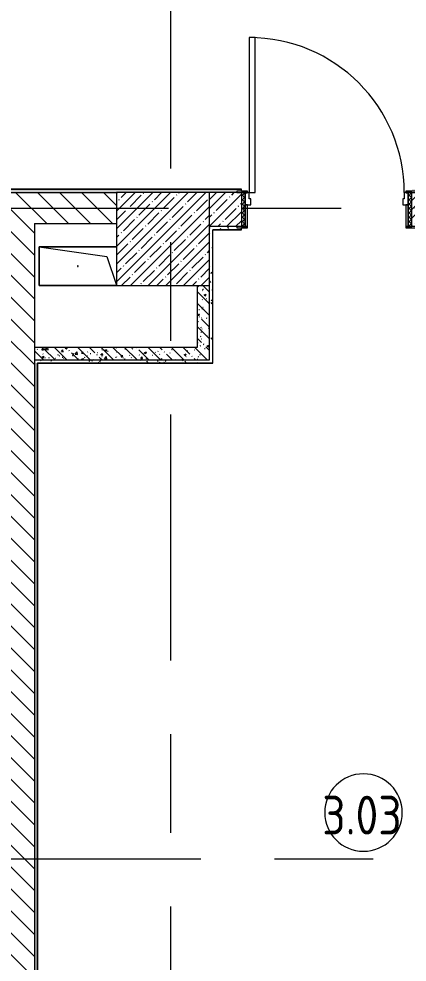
# Model space of a CAD drawing. Header units: millimetres. Extents: x -5714 to 188114, y -8553 to 29000.
# Drawn here: x 24931 to 27434, y 2934 to 9021 of the extents above; entities that cross this region are included whole.
import ezdxf

# ---------------------------------------------------------------- set-up
doc = ezdxf.new("R2010")
doc.units = ezdxf.units.MM
doc.linetypes.add('Осевая', pattern=[3175, 635, -476.25, 1587.5, -476.25])
for name, color, linetype, lineweight in [('A-AREA-IDEN', 7, 'Continuous', 9), ('A-DOOR', 7, 'Continuous', 9), ('A-DOOR-1', 7, 'Continuous', 13), ('A-DOOR-FRAM', 7, 'Continuous', 13), ('A-DOOR-FRAM-1', 7, 'Continuous', 9), ('A-GENM', 7, 'Continuous', 9), ('A-WALL', 7, 'Continuous', 9), ('I-WALL', 7, 'Continuous', 9), ('S-COLS', 7, 'Continuous', 9), ('Оси-2', 7, 'Осевая', 9)]:
    doc.layers.add(name, color=color, linetype=linetype, lineweight=lineweight)
doc.layers.add('A-WALL-1', color=7, linetype='Continuous', lineweight=9, true_color=0x3c3c3c)
doc.layers.add('A-WALL-FNSH-1', color=7, linetype='Continuous', lineweight=9, true_color=0x3c3c3c)
doc.styles.add('GOST Common', font='GOST_Common.ttf', dxfattribs={"width": 0.9, "height": 250})
pattern_1 = [(135, (0, 0), (-70.71068, -70.71068), [])]
pattern_2 = [(135, (0, 0), (-75.43415, -75.43415), [106.68, -17.78, 3.556, -17.78]), (135, (0, 75.39), (-75.43415, -75.43415), []), (50, (0, 0), (127.5292, -11.15758), [13.335, -146.685]), (355, (0, 0), (-24.66966, 133.74), [10.668, -117.348]), (100.451, (10.63, -0.93), (102.85973, 122.5818), [11.333, -124.663]), (46.184, (0, 35.56), (189.7552, -29.4304), [20.002, -220.027]), (96.636, (15.81, 33.1), (166.1822, 173.1996), [17, -186.995]), (351.184, (0, 35.56), (166.184, 173.1976), [16.002, -176.022]), (21, (17.78, 26.67), (106.13027, -71.58603), [13.335, -146.685]), (326, (17.78, 26.67), (43.2619, 128.93175), [10.668, -117.348]), (71.451, (26.62, 20.7), (149.392, 57.34505), [11.333, -124.663]), (37.5, (0, 0), (2.16223, 59.18836), [3.353, -112.573, 3.353, -115.773, -117.792]), (37.5, (0, 0), (2.16223, 59.18836), [-235.052, 3.353, -114.44]), (7.5, (0, 0), (46.77386, 70.12615), [3.353, -64.567, 3.353, -109.906, -44.894]), (7.5, (0, 0), (46.77386, 70.12615), [-181.178, 3.353, -41.542]), (327.5, (-39.65, 0), (94.91367, -4.01009), [3.353, -41.097, 3.353, -135.331, -184.023]), (327.5, (-39.65, 0), (94.91367, -4.01009), [-183.134, 3.353, -180.67]), (317.5, (-57.43, 0), (103.69057, 17.79882), [3.353, -54.432, 3.353, -88.748, -130.683]), (317.5, (-57.43, 0), (103.69057, 17.79882), [-149.885, 3.353, -127.33])]
pattern_3 = [(0, (0, 0), (121.92, 30.48), [10.058, -81.382, 10.058, -81.382, -487.68]), (0, (0, 0), (121.92, 30.48), [-182.88, 10.058, -172.822, 10.058, -81.382, -213.36]), (0, (0, 0), (121.92, 30.48), [-457.2, 10.058, -50.902, 10.058, -142.342]), (120, (45.72, 15.24), (-87.356454, 90.345817), [10.058, -81.382, 10.058, -81.382, -487.68]), (120, (45.72, 15.24), (-87.356454, 90.345817), [-182.88, 10.058, -172.822, 10.058, -81.382, -213.36]), (120, (45.72, 15.24), (-87.356454, 90.345817), [-457.2, 10.058, -50.902, 10.058, -142.342]), (240, (60.96, 76.2), (-34.563546, -120.825817), [10.058, -81.382, 10.058, -81.382, -487.68]), (240, (60.96, 76.2), (-34.563546, -120.825817), [-182.88, 10.058, -172.822, 10.058, -81.382, -213.36]), (240, (60.96, 76.2), (-34.563546, -120.825817), [-457.2, 10.058, -50.902, 10.058, -142.342])]

# ---------------------------------------------------------------- blocks, each defined once
blk = doc.blocks.new('BSC_Колонна _Прямоугольная - 600х600-V4-План размещения напольных электротехнических лючков и розеток 3 этажа в осях 1-12')
at = {"layer": 'S-COLS'}
h = blk.add_hatch(dxfattribs=at)
h.set_pattern_fill('FP_5', color=256, style=0, pattern_type=2)
h.set_pattern_definition([(45, (-25860, -7600), (-57.02463, 57.02463), []), (45, (-25802.975, -7600), (-57.02463, 57.02463), [100.806, -20.161, 3.353, -16.808])])
h.paths.add_polyline_path([(-300, -300), (300, -300), (300, 300), (-300, 300)])
for p, q in [((300, 300), (-300, 300)), ((-300, 300), (-300, -300)), ((300, -300), (300, 300)), ((-300, -300), (300, -300))]:
    blk.add_line(p, q, dxfattribs=at)
blk = doc.blocks.new('GM_Отверстие прямоугольное _в плите_ - Отверстие-21609826-План размещения напольных электротехнических лючков и розеток 3 этажа в осях 1-12')
at = {"layer": 'A-GENM'}
for p, q in [((-125, -250), (-125, 249.3)), ((-125, 249.3), (-125, -250)), ((-62.5, 187.5), (122.9, 249.3)), ((125, 249.3), (125, -250)), ((125, -250), (125, 249.3)), ((-125, -250), (-62.5, 187.5)), ((125, -250), (-125, -250)), ((-125, -250), (125, -250))]:
    blk.add_line(p, q, dxfattribs=at)
for start, end in [(360, 180), (180, 360)]:
    blk.add_arc((0, 0), 2.5, start, end, dxfattribs=at)
blk = doc.blocks.new('110_Дверь_СКБ_1Ст_Внутренняя1 - Д-4_п__1100x2100h_административные помещения-32218723-План размещения напольных электротехнических лючков и розеток 3 этажа в осях 1-12')
at = {"layer": 'A-DOOR'}
h = blk.add_hatch(dxfattribs=at)
h.set_pattern_fill('FP_36', color=256, style=0, pattern_type=2)
h.set_pattern_definition([(135, (1751.41, 174.685), (-14.14214, -14.14214), []), (225, (1751.41, 174.685), (14.14214, -14.14214), [])])
h.paths.add_polyline_path([(562.5, -110), (562.5, 110), (537.5, 110), (537.5, -110)])
at = {"layer": 'A-DOOR-FRAM-1'}
h = blk.add_hatch(dxfattribs=at)
h.set_pattern_fill('FP_37', color=256, style=0, pattern_type=2)
h.set_pattern_definition([(45, (-371.384, 174.685), (-14.1421, 14.1421), []), (135, (-371.384, 174.685), (-14.1421, -14.1421), [])])
h.paths.add_polyline_path([(-512.5, -110), (-512.5, 110), (-537.5, 110), (-537.5, -110)])
at = {"layer": 'A-DOOR'}
blk.add_arc((-487.5, 110), 1000, 360, 90, dxfattribs=at)
at = {"layer": 'A-DOOR-1'}
for p, q in [((-487.5, 1110), (-487.5, 110)), ((-447.5, 1110), (-487.5, 1110)), ((-447.5, 110), (-447.5, 1110)), ((-487.5, 110), (-447.5, 110))]:
    blk.add_line(p, q, dxfattribs=at)
at = {"layer": 'A-DOOR-FRAM'}
for p, q in [((-497.5, 118), (-567.5, 118)), ((-567.5, 118), (-567.5, 110)), ((-567.5, 110), (-497.5, 110)), ((-512.5, 110), (-537.5, 110)), ((-537.5, 110), (-537.5, -110)), ((-487.5, 110), (-512.5, 110)), ((-512.5, 110), (-512.5, 30)), ((-512.5, -110), (-512.5, 110)), ((-497.5, 110), (-512.5, 110)), ((-512.5, 110), (-512.5, 109)), ((-512.5, 109), (-497.5, 109)), ((-497.5, 110), (-497.5, 118)), ((-497.5, 109), (-497.5, 110)), ((-487.5, 70), (-487.5, 110)), ((-477.5, 70), (-487.5, 70)), ((-477.5, 30), (-477.5, 70)), ((512.5, 70), (502.5, 70)), ((502.5, 70), (502.5, 30)), ((512.5, 110), (512.5, 70)), ((537.5, 110), (512.5, 110)), ((592.5, 118), (522.5, 118)), ((522.5, 118), (522.5, 110)), ((537.5, 110), (522.5, 110)), ((522.5, 110), (522.5, 109)), ((522.5, 110), (592.5, 110)), ((522.5, 109), (537.5, 109)), ((537.5, 30), (537.5, 110)), ((562.5, 110), (537.5, 110)), ((537.5, 110), (537.5, -110)), ((537.5, 109), (537.5, 110)), ((562.5, -110), (562.5, 110)), ((592.5, 110), (592.5, 118)), ((-512.5, 30), (-477.5, 30)), ((-497.5, 30), (-512.5, 30)), ((-512.5, 30), (-512.5, -110)), ((-497.5, -110), (-497.5, 30)), ((502.5, 30), (537.5, 30)), ((537.5, 30), (522.5, 30)), ((522.5, 30), (522.5, -110)), ((537.5, -110), (537.5, 30)), ((-497.5, -110), (-567.5, -110)), ((-567.5, -110), (-567.5, -118)), ((-567.5, -118), (-497.5, -118)), ((-537.5, -110), (-512.5, -110)), ((-512.5, -110), (-497.5, -110)), ((-497.5, -118), (-497.5, -110)), ((522.5, -110), (537.5, -110)), ((592.5, -110), (522.5, -110)), ((522.5, -110), (522.5, -118)), ((522.5, -118), (592.5, -118)), ((537.5, -110), (562.5, -110)), ((592.5, -118), (592.5, -110))]:
    blk.add_line(p, q, dxfattribs=at)
blk = doc.blocks.new('Марка_Помещения - Номер-25198446-План размещения напольных электротехнических лючков и розеток 3 этажа в осях 1-12')
at = {"layer": 'A-AREA-IDEN'}
for start, end in [(360, 180), (180, 360)]:
    blk.add_arc((0, 0), 2.5, start, end, dxfattribs=at)

msp = doc.modelspace()

# ---------------------------------------------------------------- hatches: boundary and pattern name
at = {"layer": 'I-WALL'}
h = msp.add_hatch(dxfattribs=at)
h.set_pattern_fill('FP_35', color=256, style=0, pattern_type=2)
h.set_pattern_definition(pattern_3)
h.paths.add_polyline_path([(38086.5, 7900), (38282.7, 7900.8), (38282.7, 7920), (33010, 7920), (33010, 7900), (37990, 7900)])
h.paths.add_polyline_path([(30510, 7900), (30510, 7920), (27465, 7920), (27465, 7908), (27495, 7908), (27495, 7900), (29809.7, 7900)])
h.paths.add_polyline_path([(26335, 7900), (26335, 7908), (26365, 7908), (26365, 7920), (24051, 7920), (24051, 7900), (26160, 7900)])
h.paths.add_polyline_path([(22611, 7900), (22611, 7920), (15009.3, 7920), (15009.3, 7900), (22605.8, 7900)])
h.paths.add_polyline_path([(13182.7, 7900), (13569.3, 7900), (13569.3, 7920), (6530, 7920), (6530, 7900), (12760, 7900)])
h.paths.add_polyline_path([(3759.7, 7900), (4030, 7900), (4030, 7920), (3285, 7920), (3285, 7908), (3340, 7908), (3340, 7900), (3730, 7900)])
h.paths.add_polyline_path([(1830, 7900), (1830, 7908), (1885, 7908), (1885, 7920), (1250, 7920), (1250, 7900)])
h = msp.add_hatch(dxfattribs=at)
h.set_pattern_fill('FP_8', color=256, style=0, pattern_type=2)
h.set_pattern_definition(pattern_1)
h.paths.add_polyline_path([(25560, 7700), (25560, 7900), (24051, 7900), (24051, 7700), (25298.1, 7700)])
h.paths.add_polyline_path([(22520, 7700), (22611, 7700), (22611, 7900), (22520, 7900)])
h = msp.add_hatch(dxfattribs=at)
h.set_pattern_fill('FP_10', color=256, style=0, pattern_type=2)
h.set_pattern_definition([(45, (0, 0), (-57.02463, 57.02463), []), (45, (57.025, 0), (-57.02463, 57.02463), [100.806, -20.161, 3.353, -16.808])])
h.paths.add_polyline_path([(29209.7, 7680), (29209.7, 7900), (27465, 7900), (27465, 7680), (28189.7, 7680)])
h.paths.add_polyline_path([(26335, 7680), (26365, 7680), (26365, 7900), (26160, 7900), (26160, 7680), (26180, 7680)])
h = msp.add_hatch(dxfattribs=at)
h.set_pattern_fill('FP_8', color=256, style=0, pattern_type=2)
h.set_pattern_definition(pattern_1)
h.paths.add_polyline_path([(24830.7, 100), (25030.7, 100), (25030.7, 7700), (24830.7, 7700), (24830.7, 140)])
h = msp.add_hatch(dxfattribs=at)
h.set_pattern_fill('FP_35', color=256, style=0, pattern_type=2)
h.set_pattern_definition(pattern_3)
h.paths.add_polyline_path([(26180, 6800), (26180, 7680), (26160, 7680), (26160, 6800)])
h = msp.add_hatch(dxfattribs=at)
h.set_pattern_fill('FP_35', color=256, style=0, pattern_type=2)
h.set_pattern_definition(pattern_3)
h.paths.add_polyline_path([(27608.7, 7660), (27609.7, 7660), (27609.7, 7680), (27495, 7680), (27495, 7672), (27465, 7672), (27465, 7660), (27495, 7660)])
h.paths.add_polyline_path([(26365, 7660), (26365, 7672), (26335, 7672), (26335, 7680), (26180, 7680), (26181, 7660), (26335, 7660)])
h = msp.add_hatch(dxfattribs=at)
h.set_pattern_fill('FP_17', color=256, style=0, pattern_type=2)
h.set_pattern_definition(pattern_2)
h.paths.add_polyline_path([(26160, 6820), (26160, 7300), (26080, 7300), (26080, 6820)])
h = msp.add_hatch(dxfattribs=at)
h.set_pattern_fill('FP_17', color=256, style=0, pattern_type=2)
h.set_pattern_definition(pattern_2)
h.paths.add_polyline_path([(26080, 6820), (26080, 6900), (25030.7, 6900), (25030.7, 6820), (25298.1, 6820)])
h = msp.add_hatch(dxfattribs=at)
h.set_pattern_fill('FP_35', color=256, style=0, pattern_type=2)
h.set_pattern_definition(pattern_3)
h.paths.add_polyline_path([(26160, 6800), (26160, 6820), (25030.7, 6820), (25030.7, 6800), (25298.1, 6800)])
h = msp.add_hatch(dxfattribs=at)
h.set_pattern_fill('FP_35', color=256, style=0, pattern_type=2)
h.set_pattern_definition(pattern_3)
h.paths.add_polyline_path([(25050.7, 100), (25050.7, 6800), (25030.7, 6800), (25030.7, 100)])

# ---------------------------------------------------------------- linework, layer by layer
at = {"layer": 'A-WALL'}
for p, q in [((25030.7, 7700), (25030.7, 100)), ((26335, 7680), (26160, 7680)), ((26180, 6800), (26180, 7660)), ((26365, 7660), (26180, 7660)), ((25050.7, 6800), (25050.7, 140))]:
    msp.add_line(p, q, dxfattribs=at)
at = {"layer": 'A-WALL-1'}
for p, q in [((26365, 7920), (24051, 7920)), ((26365, 7908), (26365, 7920)), ((24051, 7900), (25560, 7900)), ((26335, 7900), (26160, 7900)), ((25030.7, 7700), (25560, 7700)), ((26365, 7660), (26365, 7672)), ((26080, 7300), (26080, 6900)), ((26160, 6820), (26160, 7300)), ((26080, 6900), (25030.7, 6900)), ((25030.7, 6820), (26160, 6820)), ((25050.7, 6800), (26180, 6800))]:
    msp.add_line(p, q, dxfattribs=at)
at = {"layer": 'A-WALL-FNSH-1'}
for p, q in [((26365, 7921), (24051, 7921)), ((26365, 7920), (26365, 7921)), ((26181, 6799), (26181, 7659)), ((26181, 7659), (26365, 7659)), ((26365, 7659), (26365, 7660)), ((25051.7, 6799), (26181, 6799)), ((25051.7, 400), (25051.7, 6799))]:
    msp.add_line(p, q, dxfattribs=at)
at = {"layer": 'Оси-2'}
for p, q in [((25910, 593.7), (25910, 24898.1)), ((-2202.5, 7800), (36260, 7800)), ((-1995.5, 3600), (36260, 3600))]:
    msp.add_line(p, q, dxfattribs=at)

# ---------------------------------------------------------------- block references
at = {"layer": 'A-AREA-IDEN', "xscale": 99.99999999999993, "yscale": 99.99999999999993, "zscale": 99.99999999999993}
msp.add_blockref('Марка_Помещения - Номер-25198446-План размещения напольных электротехнических лючков и розеток 3 этажа в осях 1-12', (27152.1, 3898.7), dxfattribs=at)
at = {"layer": 'A-DOOR'}
msp.add_blockref('110_Дверь_СКБ_1Ст_Внутренняя1 - Д-4_п__1100x2100h_административные помещения-32218723-План размещения напольных электротехнических лючков и розеток 3 этажа в осях 1-12', (26902.5, 7790), dxfattribs=at)
at = {"layer": 'A-GENM', "rotation": 269.9999999999998}
msp.add_blockref('GM_Отверстие прямоугольное _в плите_ - Отверстие-21609826-План размещения напольных электротехнических лючков и розеток 3 этажа в осях 1-12', (25310.7, 7425), dxfattribs=at)
at = {"layer": 'S-COLS'}
msp.add_blockref('BSC_Колонна _Прямоугольная - 600х600-V4-План размещения напольных электротехнических лючков и розеток 3 этажа в осях 1-12', (25860, 7600), dxfattribs=at)

# ---------------------------------------------------------------- texts
at = {"layer": 'A-AREA-IDEN', "insert": (26886.4, 4007.3), "char_height": 250, "width": 663.797, "attachment_point": 1, "style": 'GOST Common'}
msp.add_mtext('3.03', dxfattribs=at)

doc.saveas('drawing.dxf')
